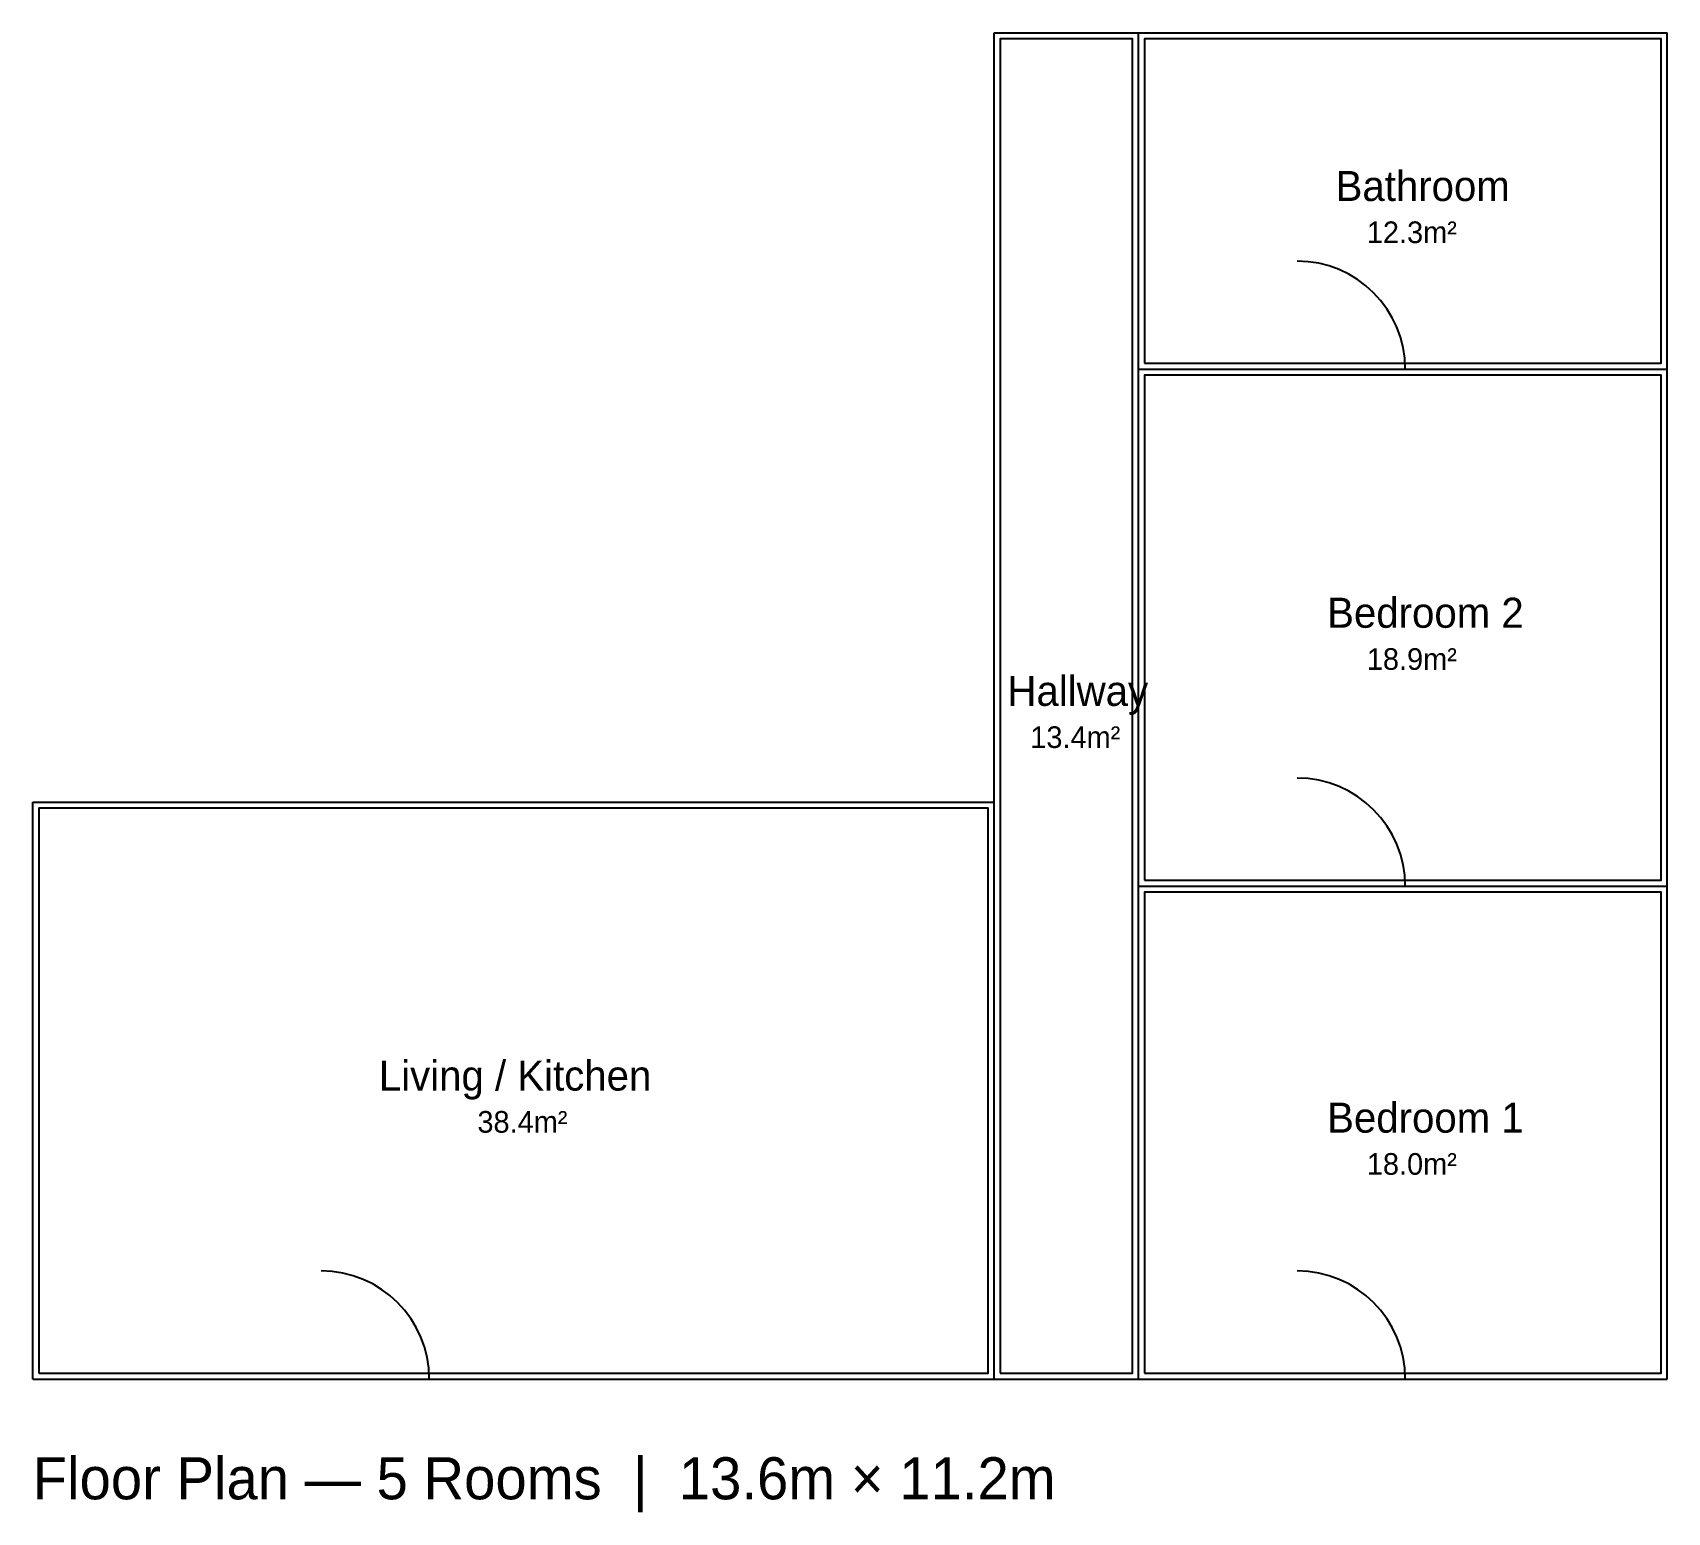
# Model space of a CAD drawing. Header units: metres. Extents: x 0 to 13.6, y -1.1 to 11.2.
import ezdxf

# ---------------------------------------------------------------- set-up
doc = ezdxf.new("R2010")
doc.units = ezdxf.units.M
for name, color, linetype in [('DOOR', 1, 'Continuous'), ('ROOM', 3, 'Continuous'), ('TEXT', 2, 'Continuous'), ('WALL', 7, 'Continuous'), ('WINDOW', 5, 'Continuous')]:
    doc.layers.add(name, color=color, linetype=linetype)

msp = doc.modelspace()

# ---------------------------------------------------------------- linework, layer by layer
at = {"layer": 'DOOR'}
for p, q in [((10.52, 8.4), (11.42, 8.4)), ((10.52, 4.1), (11.42, 4.1)), ((2.4, 0), (3.3, 0)), ((10.52, 0), (11.42, 0))]:
    msp.add_line(p, q, dxfattribs=at)
for centre in [(10.52, 8.4), (10.52, 4.1), (2.4, 0), (10.52, 0)]:
    msp.add_arc(centre, 0.9, 0, 90, dxfattribs=at)
at = {"layer": 'ROOM'}
for points in [[(8.05, 0.05), (9.15, 0.05), (9.15, 11.15), (8.05, 11.15)], [(9.25, 8.45), (13.55, 8.45), (13.55, 11.15), (9.25, 11.15)], [(9.25, 4.15), (13.55, 4.15), (13.55, 8.35), (9.25, 8.35)], [(0.05, 0.05), (7.95, 0.05), (7.95, 4.75), (0.05, 4.75)], [(9.25, 0.05), (13.55, 0.05), (13.55, 4.05), (9.25, 4.05)]]:
    msp.add_lwpolyline(points, close=True, dxfattribs=at)
at = {"layer": 'WALL'}
for p, q in [((8, 11.2), (9.2, 11.2)), ((8, 0), (8, 11.2)), ((9.2, 11.2), (13.6, 11.2)), ((9.2, 8.4), (9.2, 11.2)), ((9.2, 0), (9.2, 11.2)), ((13.6, 8.4), (13.6, 11.2)), ((9.2, 8.4), (13.6, 8.4)), ((9.2, 4.1), (9.2, 8.4)), ((13.6, 4.1), (13.6, 8.4)), ((0, 4.8), (8, 4.8)), ((0, 0), (0, 4.8)), ((8, 0), (8, 4.8)), ((9.2, 4.1), (13.6, 4.1)), ((9.2, 0), (9.2, 4.1)), ((13.6, 0), (13.6, 4.1)), ((0, 0), (8, 0)), ((8, 0), (9.2, 0)), ((9.2, 0), (13.6, 0))]:
    msp.add_line(p, q, dxfattribs=at)
at = {"layer": 'WINDOW'}
for p, q in [((10.8, 4.1), (12, 4.1)), ((3.4, 0), (4.6, 0)), ((10.8, 0), (12, 0))]:
    msp.add_line(p, q, dxfattribs=at)

# ---------------------------------------------------------------- texts
at = {"layer": 'TEXT'}
for s, height, p in [('Bathroom', 0.25, (10.84, 9.8)), ('12.3m²', 0.18, (11.1, 9.45)), ('Bedroom 2', 0.25, (10.77, 6.25)), ('18.9m²', 0.18, (11.1, 5.9)), ('Hallway', 0.25, (8.11, 5.6)), ('13.4m²', 0.18, (8.3, 5.25)), ('Living / Kitchen', 0.25, (2.88, 2.4)), ('Bedroom 1', 0.25, (10.77, 2.05)), ('38.4m²', 0.18, (3.7, 2.05)), ('18.0m²', 0.18, (11.1, 1.7)), ('Floor Plan — 5 Rooms  |  13.6m × 11.2m', 0.35, (0, -1))]:
    msp.add_text(s, height=height, dxfattribs=at).set_placement(p)

doc.saveas('drawing.dxf')
